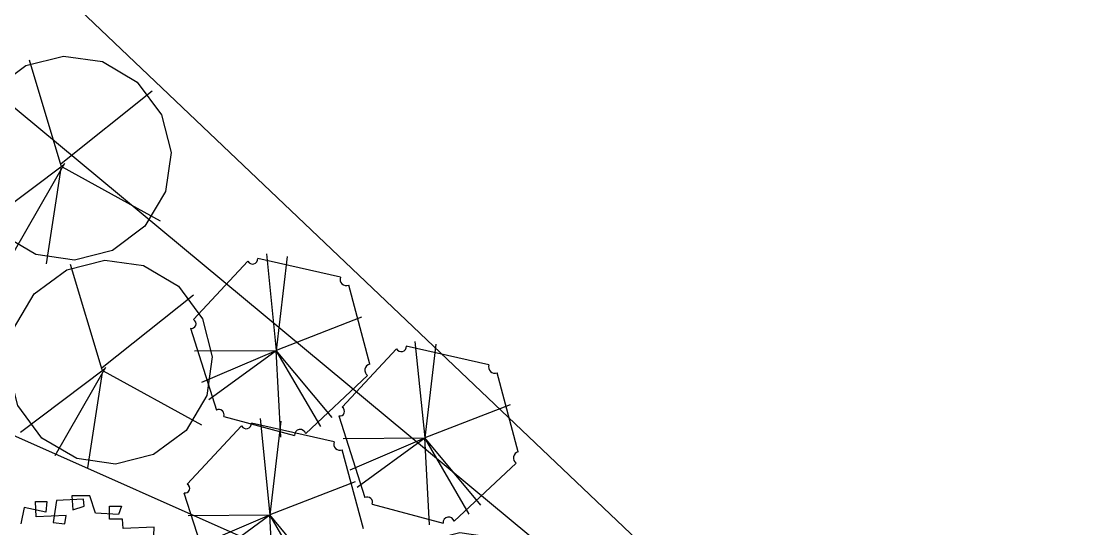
# Model space of a CAD drawing. Header units: millimetres. Extents: x 14950 to 15746, y 1103 to 1809.
# Drawn here: x 15458.011 to 15461.312, y 1466.407 to 1467.985 of the extents above; entities that cross this region are included whole.
import ezdxf
from ezdxf.xclip import XClip

# ---------------------------------------------------------------- set-up
doc = ezdxf.new("R2010")
doc.units = ezdxf.units.MM
doc.header["$LTSCALE"] = 10
doc.header["$MEASUREMENT"] = 0
doc.header["$XCLIPFRAME"] = 2
doc.layers.add('TZ-BASE', color=253, linetype='Continuous')

# ---------------------------------------------------------------- blocks, each defined once
blk = doc.blocks.new('JD-DGHCDGH7DFXH')
at = {"layer": 'TZ-BASE'}
for p, q in [((388.9297, 17.0243), (424.2917, -12.3251)), ((403.9344, -2.9129), (422.6982, -11.2342)), ((416.8518, -5.191), (424.401, -12.3716)), ((420.802, -9.4896), (420.7039, -9.1612)), ((420.8022, -9.4821), (421.0858, -9.256)), ((420.8091, -9.4873), (420.5477, -9.6838)), ((420.8128, -9.4824), (420.6548, -9.7567)), ((420.8017, -9.4971), (420.756, -9.7944)), ((420.8054, -9.4922), (421.1106, -9.6604)), ((421.4409, -9.7633), (421.4714, -10.0632)), ((421.5053, -9.7715), (421.4714, -10.0632)), ((420.9298, -10.1243), (420.8317, -9.7958)), ((421.3832, -9.7863), (421.2143, -9.9677)), ((421.671, -9.8357), (421.4139, -9.7777)), ((421.762, -10.1061), (421.6965, -9.8607)), ((420.9301, -10.1167), (421.2137, -9.8907)), ((421.7367, -9.9601), (421.4714, -10.0632)), ((421.2041, -9.9946), (421.2851, -10.2488)), ((421.9027, -10.0358), (421.9332, -10.3357)), ((421.2175, -10.0652), (421.4714, -10.0632)), ((421.2393, -10.1623), (421.4714, -10.0632)), ((421.2612, -10.2163), (421.4714, -10.0632)), ((421.6451, -10.2719), (421.4714, -10.0632)), ((421.6098, -10.3001), (421.4714, -10.0632)), ((421.4857, -10.3335), (421.4714, -10.0632)), ((421.845, -10.0588), (421.6761, -10.2402)), ((422.1328, -10.1082), (421.8757, -10.0502)), ((421.9672, -10.044), (421.9332, -10.3357)), ((420.937, -10.1219), (420.6756, -10.3185)), ((420.9407, -10.117), (420.7827, -10.3914)), ((420.9296, -10.1318), (420.8838, -10.429)), ((420.9333, -10.1268), (421.2385, -10.295)), ((422.2238, -10.3786), (422.1583, -10.1332)), ((421.5628, -10.3223), (421.7554, -10.1416)), ((422.1985, -10.2327), (421.9332, -10.3357)), ((421.3634, -10.2983), (421.1945, -10.4797)), ((421.3082, -10.2691), (421.5282, -10.328)), ((421.6511, -10.3477), (421.3941, -10.2897)), ((421.421, -10.2754), (421.4515, -10.5752)), ((421.4855, -10.2836), (421.4515, -10.5752)), ((421.666, -10.2671), (421.747, -10.5213)), ((421.6793, -10.3377), (421.9332, -10.3357)), ((421.7011, -10.4349), (421.9332, -10.3357)), ((421.723, -10.4888), (421.9332, -10.3357)), ((422.107, -10.5444), (421.9332, -10.3357)), ((422.0716, -10.5726), (421.9332, -10.3357)), ((421.9475, -10.6061), (421.9332, -10.3357)), ((421.7421, -10.6182), (421.6767, -10.3727)), ((422.0246, -10.5949), (422.2172, -10.4141)), ((421.7168, -10.4722), (421.4515, -10.5752)), ((420.788, -10.53), (420.7779, -10.5987)), ((420.8714, -10.5264), (420.788, -10.53)), ((420.836, -10.5156), (420.8386, -10.5589)), ((420.8917, -10.5156), (420.836, -10.5156)), ((420.874, -10.5481), (420.8714, -10.5264)), ((420.9094, -10.5698), (420.8917, -10.5156)), ((421.1843, -10.5066), (421.2653, -10.7609)), ((420.6868, -10.5517), (420.6767, -10.6023)), ((420.7551, -10.5662), (420.6868, -10.5517)), ((420.7222, -10.5336), (420.7576, -10.5336)), ((420.7247, -10.5806), (420.7222, -10.5336)), ((420.7576, -10.5336), (420.7551, -10.5662)), ((420.8386, -10.5589), (420.874, -10.5481)), ((420.9524, -10.5481), (420.9903, -10.5481)), ((420.9524, -10.5879), (420.9524, -10.5481)), ((420.9903, -10.5481), (420.9802, -10.5734)), ((421.77, -10.5416), (421.99, -10.6006)), ((420.8183, -10.577), (420.7247, -10.5806)), ((420.8133, -10.6023), (420.8183, -10.577)), ((420.9802, -10.5734), (420.9094, -10.5698)), ((420.9929, -10.5879), (420.9524, -10.5879)), ((420.9954, -10.6168), (420.9929, -10.5879)), ((421.1977, -10.5773), (421.4515, -10.5752)), ((421.2194, -10.6744), (421.4515, -10.5752)), ((421.2413, -10.7284), (421.4515, -10.5752)), ((421.6253, -10.784), (421.4515, -10.5752)), ((421.59, -10.8122), (421.4515, -10.5752)), ((421.4659, -10.8456), (421.4515, -10.5752)), ((420.7779, -10.5987), (420.8133, -10.6023)), ((421.0915, -10.6132), (420.9954, -10.6168)), ((421.089, -10.6638), (421.0915, -10.6132))]:
    blk.add_line(p, q, dxfattribs=at)
for centre in [(420.8269, -9.4652), (420.9547, -10.0998), (422.0586, -10.9471)]:
    blk.add_ellipse(centre, major_axis=(0.2123, 0.2361), ratio=1, dxfattribs=at)
for centre, major_axis, start_param, end_param in [((421.3976, -9.7783), (0.011, 0.0122), 2.810229, 5.484201), ((421.6895, -9.8423), (0.0132, 0.0146), 1.957942, 4.240579), ((421.2073, -9.9804), (0.0097, 0.0108), 3.65516, 6.510752), ((421.8594, -10.0508), (0.011, 0.0122), 2.810229, 5.484201), ((421.7664, -10.1252), (0.0131, 0.0146), 0.959749, 3.282607), ((422.1513, -10.1148), (0.0132, 0.0146), 1.957942, 4.240579), ((421.2926, -10.2636), (-0.0123, 0.0111), 3.537946, 5.9104), ((421.6691, -10.2529), (0.0097, 0.0108), 3.65516, 6.510752), ((421.3777, -10.2904), (0.011, 0.0122), 2.810229, 5.484201), ((421.5458, -10.3269), (0.0118, 0.0131), 5.707203, 8.650472), ((421.6696, -10.3544), (0.0132, 0.0146), 1.957942, 4.240579), ((422.2282, -10.3978), (0.0131, 0.0146), 0.959749, 3.282607), ((421.1875, -10.4924), (0.0097, 0.0108), 3.65516, 6.510752), ((421.7544, -10.5361), (-0.0123, 0.0111), 3.537946, 5.9104), ((422.0076, -10.5994), (0.0118, 0.0131), 5.707203, 8.650472)]:
    blk.add_ellipse(centre, major_axis=major_axis, ratio=1, start_param=start_param, end_param=end_param, dxfattribs=at)

msp = doc.modelspace()

# ---------------------------------------------------------------- block references
at = {"layer": 'TZ-BASE'}
ref = msp.add_blockref('JD-DGHCDGH7DFXH', (15037.333, 1477.0248), dxfattribs=at)
XClip(ref).set_block_clipping_path([(-0.066111234, 74.999970863), (699.933616811, 75.6206052864), (700.0658361092, -74.3793364424), (0.0661112341, -74.999970863)])

doc.saveas('drawing.dxf')
